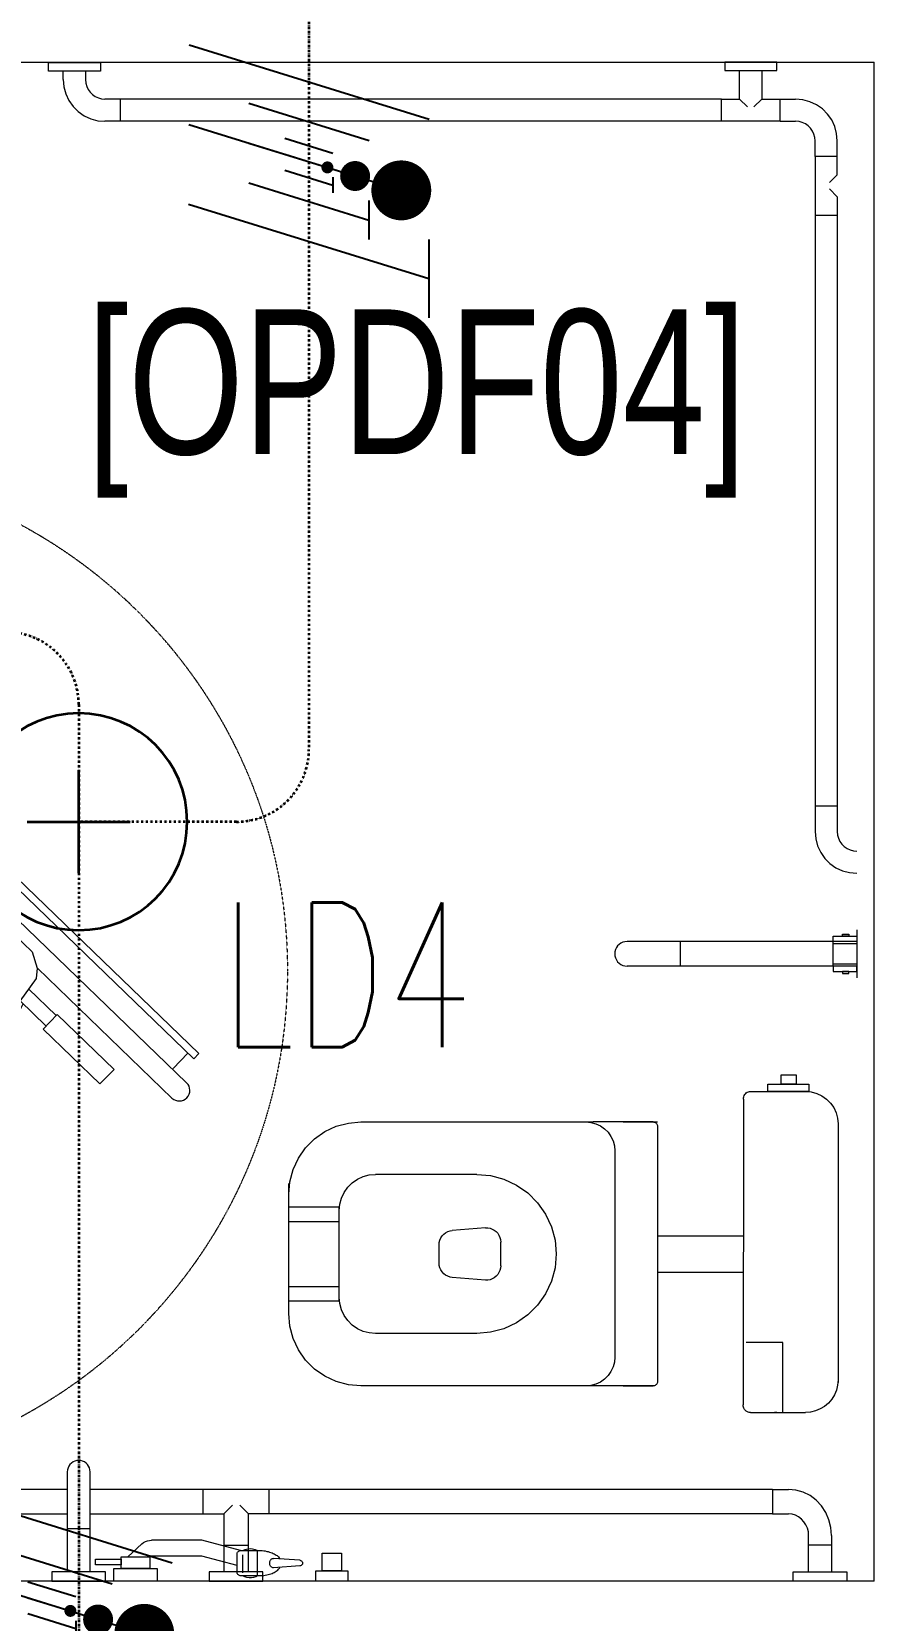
# Model space of a CAD drawing. Extents: x -12260 to 57327, y -29287 to 19916.
# Drawn here: x 9011 to 10176, y -7814 to -5618 of the extents above; entities that cross this region are included whole.
import ezdxf
from ezdxf.enums import TextEntityAlignment as Align

# ---------------------------------------------------------------- set-up
doc = ezdxf.new("R2010")
doc.units = 0
doc.header["$LTSCALE"] = 0.25
doc.linetypes.add('01-First Floor$0$TRATTEGGIATA', pattern=[0.75, 0.5, -0.25])
doc.linetypes.add('DASHDOT', pattern=[25.4, 12.7, -6.35, 0, -6.35])
for name, color, linetype, lineweight in [('01-First Floor$0$72_EGR_BASE_TEXT', 252, 'Continuous', 5), ('01-First Floor$0$LOADING', 253, 'Continuous', 5), ('01-First Floor$0$SANIT', 250, 'Continuous', 5), ('01-First Floor$0$Walls', 251, 'Continuous', 5), ('E-LITE-CIRC-NUMB', 6, 'Continuous', 25), ('E-LITE-CLNG @ 100', 150, 'Continuous', 35), ('E-LITE-CLNG-CNDT', 6, 'DASHDOT', 35), ('E-LITE-CTRL', 6, 'Continuous', 25), ('E-LITE-IDEN', 6, 'Continuous', 25), ('E-POWR-WIRE', 6, 'Continuous', 25), ('E-POWR-WIRE @ 100', 6, 'Continuous', 25), ('E-POWR-WIRE @ 20', 6, 'Continuous', 25), ('E-POWR-WIRE @ 50', 6, 'Continuous', 25)]:
    doc.layers.add(name, color=color, linetype=linetype, lineweight=lineweight)
doc.styles.add('01-First Floor$0$X3G_ENTITY_9F38', font='swisscl.ttf', dxfattribs={"height": 0.2})
doc.styles.add('DC_SIMPLEX', font='SIMPLEX.shx', dxfattribs={"width": 0.7})

# ---------------------------------------------------------------- blocks, each defined once
blk = doc.blocks.new('01-First Floor$0$Wheelchair')
for p, q in [((9688.8, 4580.4), (9636.3, 4519)), ((9688.8, 4580.4), (9913.2, 4363.8)), ((9695.9, 4532.4), (9716, 4554.1)), ((9647.3, 4524.1), (9584.2, 4494.7)), ((9709.9, 4426.2), (9647.3, 4524.1)), ((9695.9, 4532.4), (9738.4, 4489.9)), ((9762.6, 4492.4), (9766.7, 4505.2)), ((9584.2, 4494.7), (9568.2, 4476.7)), ((9698.4, 4444.2), (9735.9, 4492.5)), ((9738.4, 4489.9), (9752.5, 4485)), ((9752.5, 4485), (9762.6, 4492.4)), ((9968.8, 4285), (9757.7, 4488.8)), ((9568.2, 4476.7), (9665.9, 4393.6)), ((9586.8, 4461), (9580.1, 4453.2)), ((9580.1, 4453.2), (9656.4, 4390)), ((9709.9, 4426.2), (9663.7, 4398.5)), ((9779.1, 4383.2), (9709.9, 4426.2)), ((9656.4, 4390), (9661.8, 4397.1)), ((9665.9, 4393.6), (9695.8, 4341.1)), ((9900.5, 4350.6), (9959.2, 4411.4)), ((9951.7, 4408.7), (9954.5, 4406)), ((9959.2, 4411.4), (10010.4, 4361.2)), ((9452.6, 4357.1), (9469.8, 4373.8)), ((9469.8, 4373.8), (9557.2, 4280)), ((9759.9, 4375.2), (9711.9, 4320.3)), ((9759.9, 4375.2), (9778.4, 4384.2)), ((9778.4, 4384.2), (9904.8, 4281.6)), ((9933.8, 4386.5), (9932, 4388.3)), ((9934.6, 4342.8), (9980.6, 4390.4)), ((9975.8, 4385.5), (10035.6, 4327.8)), ((9426, 4292.7), (9452.6, 4357.1)), ((9486.4, 4356), (9493.9, 4363)), ((9493.9, 4363), (9560.4, 4289.7)), ((9732.8, 4330.6), (9756, 4349.7)), ((9756, 4349.7), (9802, 4345.5)), ((9934.3, 4342.8), (9906.5, 4356.1)), ((9950.7, 4359.5), (9980.6, 4330.3)), ((10015.9, 4307.3), (9956.1, 4365)), ((10010.4, 4361.2), (10005.8, 4356.5)), ((9695.8, 4341.1), (9709.9, 4321.7)), ((9732.8, 4330.6), (9727.3, 4319.9)), ((9802, 4345.5), (9893.6, 4285.1)), ((9934.7, 4342.9), (10054.3, 4227.4)), ((9980.6, 4330.3), (9986.1, 4336)), ((9751.1, 4275.1), (9711.9, 4320.3)), ((9778.1, 4291.7), (9727.3, 4319.9)), ((9371.6, 4248.8), (9430.7, 4303.9)), ((9526.6, 4234.6), (9426, 4292.7)), ((9560.4, 4289.7), (9553.6, 4283.9)), ((9775.8, 4283), (9778.1, 4291.7)), ((9789, 4271.5), (9775.8, 4283)), ((9890.5, 4287.2), (9880.7, 4247.5)), ((9893.6, 4285.1), (9904.8, 4281.6)), ((9964, 4272.7), (9966.8, 4282.3)), ((9966.8, 4282.3), (9975.4, 4291.3)), ((9975.4, 4291.3), (9984.9, 4294.4)), ((10121.6, 4286.3), (10128.5, 4293.5)), ((10121.6, 4286.3), (10499.3, 3921.8)), ((10128.5, 4293.5), (10506.2, 3929)), ((9526.6, 4234.6), (9552.2, 4282)), ((9557.2, 4280), (9611, 4252.4)), ((9770.8, 4244.3), (9751.1, 4275.1)), ((9836.1, 4243.1), (9789, 4271.5)), ((9891.8, 4246.6), (9904.8, 4281.6)), ((9904.8, 4281.6), (9992.8, 4255.2)), ((9977.3, 4259.9), (9964, 4272.7)), ((9967.7, 4265.7), (9965.5, 4263.4)), ((10489.5, 3888.5), (10084.1, 4279.7)), ((10129.9, 4278.3), (10109.5, 4257.2)), ((10137.1, 4271.4), (10116.7, 4250.3)), ((9371.6, 4248.8), (9598.1, 4034.2)), ((9419.9, 4243.9), (9399.1, 4222.7)), ((9419.9, 4243.9), (9464.3, 4203.2)), ((9508.1, 4245.3), (9461.6, 4205.7)), ((9611, 4252.4), (9631.1, 4239.2)), ((9989.6, 3975.8), (9770.8, 4244.3)), ((9879.4, 4247.6), (9836.1, 4243.1)), ((9891.8, 4246.6), (9879.4, 4247.6)), ((9966.5, 4198.9), (9891.8, 4246.6)), ((9992.8, 4255.2), (10043.4, 4233.2)), ((10183.1, 4143.7), (10063.9, 4258.7)), ((9572.7, 4167.4), (9526.6, 4234.6)), ((9579.9, 4186.9), (9632.5, 4237.3)), ((9623.1, 4216), (9633.6, 4221.9)), ((9679.4, 4200.1), (9632.5, 4237.3)), ((9664, 4172.4), (9633.6, 4221.9)), ((10043.4, 4233.2), (10099.8, 4203.2)), ((9464.3, 4203.2), (9469.8, 4189.4)), ((9623.1, 4216), (9605.2, 4191.9)), ((9711.1, 4181.9), (9679.4, 4200.1)), ((10005.5, 4168.6), (9966.5, 4198.9)), ((10099.8, 4203.2), (10116.9, 4183)), ((9462.9, 4179), (9450.3, 4174.3)), ((9469.8, 4189.4), (9462.9, 4179)), ((9679.2, 3982.3), (9466.2, 4184.1)), ((9579.9, 4186.9), (9571.7, 4168)), ((9605.2, 4191.9), (9611.4, 4146.2)), ((9672.6, 4175.1), (9664, 4172.4)), ((9684.7, 4162.4), (9672.6, 4175.1)), ((9989.1, 3975.3), (9711.1, 4181.9)), ((10116.9, 4183), (10155.6, 4163.8)), ((10130.2, 4164), (10120, 4181.2)), ((9571.7, 4168), (9679.8, 4046.3)), ((9715.1, 4116.7), (9684.7, 4162.4)), ((10047.5, 4143.9), (10005.5, 4168.6)), ((10087.4, 4131), (10130.2, 4164)), ((10155.6, 4163.8), (10251.2, 4093.6)), ((9611.4, 4146.2), (9675.8, 4057.3)), ((9851.9, 4142.1), (9833.2, 4122.2)), ((9849, 4139.2), (9835.9, 4124.9)), ((10087.4, 4131), (10047.5, 4143.9)), ((10135, 4071.7), (10087.4, 4131)), ((9712.6, 4073.2), (9715.1, 4116.7)), ((9816.8, 4105.4), (9835.9, 4124.9)), ((10204.7, 4088.4), (10101.2, 3978.7)), ((10251.2, 4093.6), (10204.7, 4088.4)), ((10251.2, 4093.6), (10275.8, 4069.8)), ((9673.6, 4060.4), (9712.8, 4071.9)), ((9714.2, 4060.8), (9712.6, 4073.2)), ((10097.7, 4073.5), (9997.2, 3968.1)), ((10187.6, 4070.2), (10097.7, 4073.5)), ((10275.8, 4069.8), (10283, 4047)), ((9610.7, 4047.5), (9552.6, 3986.2)), ((9619.9, 4014.1), (9605.4, 4041.3)), ((9675.8, 4057.3), (9679.8, 4046.3)), ((9714.2, 4060.8), (9679.8, 4046.3)), ((9679.8, 4046.3), (9710.1, 3959.6)), ((9765.1, 3988.4), (9714.2, 4060.8)), ((10283, 4047), (10281.4, 4032.7)), ((10469.2, 3867.5), (10283.1, 4047.1)), ((10281.4, 4032.7), (10176, 3886.7)), ((9576.3, 4012.7), (9574.4, 4014.4)), ((9619.9, 4013.8), (9574.4, 3965.8)), ((9604, 3997), (9634.5, 3968.4)), ((9619.9, 4013.8), (9740.6, 3899.4)), ((10294.8, 3967.5), (10259.1, 4001.9)), ((10271, 4018.3), (10309.2, 3981.4)), ((9552.6, 3986.2), (9605, 3937.3)), ((9554.9, 3993.8), (9557.7, 3991.1)), ((9659, 3934.2), (9598.7, 3991.4)), ((9673.3, 3975.3), (9670.6, 3965.7)), ((9681.9, 3984.4), (9673.3, 3975.3)), ((9691.3, 3987.6), (9681.9, 3984.4)), ((9704.7, 3974.8), (9691.3, 3987.6)), ((9698.5, 3984.2), (9700.7, 3986.4)), ((9797.1, 3950.8), (9765.1, 3988.4)), ((9989.1, 3975.3), (9986.9, 3977.9)), ((10002.4, 3961.7), (9989.1, 3975.3)), ((10017, 3972.2), (10055.4, 3976.6)), ((10055.4, 3976.6), (10092.1, 3970.4)), ((10101.2, 3978.7), (10059.8, 3939.5)), ((10101.2, 3978.7), (10167.6, 3911)), ((10310.6, 3982.9), (10291.2, 3962.7)), ((10389.2, 3907.1), (10310.6, 3982.9)), ((9579.2, 3970.8), (9639.5, 3913.6)), ((9634.5, 3968.4), (9629, 3962.7)), ((9710.1, 3959.6), (9734.3, 3910)), ((9896.3, 3862.9), (9997.1, 3968)), ((10002.4, 3961.7), (9993.9, 3948)), ((9997.1, 3968.1), (9995.9, 3966.7)), ((10002.4, 3961.7), (10003.2, 3962.2)), ((10003.8, 3963), (10017, 3972.2)), ((10291.2, 3962.7), (10369.7, 3886.9)), ((9605, 3937.3), (9609.5, 3942)), ((9823.7, 3909.9), (9797.1, 3950.8)), ((9993.9, 3948), (9991.2, 3909.5)), ((9734.3, 3910), (9766.8, 3855.1)), ((9838.4, 3870.6), (9823.7, 3909.9)), ((9991.2, 3909.5), (9999, 3873.1)), ((10491.3, 3929.5), (10470.9, 3908.4)), ((10499.3, 3921.8), (10506.2, 3929)), ((9830, 3774.5), (9709.7, 3888.4)), ((9991.2, 3863.6), (10028.5, 3906.8)), ((10369.7, 3886.9), (10389.2, 3907.1)), ((9689.7, 3867.2), (10098.6, 3479.7)), ((9838.4, 3870.6), (9807.3, 3826.4)), ((9899.8, 3825.8), (9838.4, 3870.6)), ((9766.8, 3855.1), (9787.8, 3838.9)), ((9886.2, 3755.3), (9991.2, 3863.6)), ((9903.6, 3773.2), (9896.3, 3862.9)), ((9991.2, 3863.6), (10061.7, 3800.3)), ((9684.7, 3829.6), (9677.9, 3822.3)), ((9677.9, 3822.3), (10058.9, 3461.2)), ((9684.7, 3829.6), (10065.8, 3468.5)), ((9693.1, 3821.6), (9713.3, 3842.9)), ((9700.4, 3814.7), (9720.5, 3836)), ((9787.8, 3838.9), (9808.6, 3801)), ((9807.3, 3826.4), (9789.7, 3835.8)), ((9808.6, 3801), (9883.1, 3708.7)), ((9945.2, 3681.2), (10086.4, 3793)), ((9883.1, 3708.7), (9886.2, 3755.3)), ((9883.1, 3708.7), (9907.9, 3685.2)), ((9959.2, 3692.3), (9997.7, 3655.7)), ((10011, 3670.7), (9975, 3704.8)), ((9907.9, 3685.2), (9931, 3679)), ((10118.7, 3500.9), (9930.9, 3678.8)), ((9931, 3679), (9945.2, 3681.2)), ((9996.3, 3654.2), (10015.6, 3674.6)), ((10015.6, 3674.6), (10094.8, 3599.5)), ((10075.5, 3579.1), (9996.3, 3654.2)), ((10094.8, 3599.5), (10075.5, 3579.1)), ((10057.7, 3476.1), (10077.9, 3497.4)), ((10065.8, 3468.5), (10058.9, 3461.2))]:
    blk.add_line(p, q)
at = {"color": 30, "linetype": '01-First Floor$0$TRATTEGGIATA'}
blk.add_circle((9928.9, 4043.3), 700, dxfattribs=at)
for centre, radius, start, end in [((9941.8, 4398.5), 14.2, 46.0147, 226.0147), ((10025.7, 4317.5), 14.2, 226.0147, 46.0147), ((10074, 4269.2), 14.6, 46.0147, 226.0147), ((9564.6, 4004.1), 14.2, 46.5424, 226.5424), ((9694.4, 4260), 626.4, 320.2511, 335.2615), ((9694.4, 4260), 616.4, 321.5411, 333.0972), ((9649.3, 3923.9), 14.2, 226.5424, 46.5424), ((10097.1, 3872.9), 80.1, 316.0147, 28.3763), ((9699.7, 3877.8), 14.6, 46.5424, 226.5424), ((10479.4, 3878), 14.6, 226.0147, 46.0147), ((10096.6, 3872.4), 80.1, 244.1807, 316.5424), ((9692, 4257.4), 626.4, 297.2956, 312.306), ((9692, 4257.4), 616.4, 299.4599, 311.0159), ((10108.7, 3490.3), 14.6, 226.5424, 46.5424)]:
    blk.add_arc(centre, radius, start, end)
blk = doc.blocks.new('01-First Floor')
at = {"layer": '01-First Floor$0$SANIT'}
for p, q in [((9106, -5660.7), (9034, -5660.7)), ((9034, -5672.4), (9034, -5660.7)), ((9106, -5660.7), (9106, -5672.4)), ((9969.2, -5660), (9969.2, -5671.7)), ((10041.2, -5660), (9969.2, -5660)), ((10041.2, -5671.7), (10041.2, -5660)), ((9106, -5672.4), (9034, -5672.4)), ((9054.7, -5684.1), (9054.7, -5672.4)), ((9054.7, -5684.1), (9055.6, -5694.1)), ((9085.3, -5672.4), (9085.3, -5684.1)), ((9085.3, -5684.1), (9085.8, -5688.8)), ((9969.2, -5671.7), (10041.2, -5671.7)), ((9989.9, -5711.1), (9989.9, -5671.7)), ((10020.5, -5671.7), (10020.5, -5711.1)), ((9055.6, -5694.1), (9058.2, -5703.8)), ((9058.2, -5703.8), (9062.5, -5712.9)), ((9085.8, -5688.8), (9087, -5693.4)), ((9087, -5693.4), (9089, -5697.6)), ((9089, -5697.6), (9091.7, -5701.5)), ((9091.7, -5701.5), (9095, -5704.8)), ((9095, -5704.8), (9098.8, -5707.5)), ((9098.8, -5707.5), (9103.1, -5709.5)), ((9103.1, -5709.5), (9107.7, -5710.7)), ((9062.5, -5712.9), (9068.2, -5721.2)), ((9068.2, -5721.2), (9075.3, -5728.3)), ((9075.3, -5728.3), (9083.5, -5734)), ((9107.7, -5710.7), (9112.3, -5711.1)), ((9133.9, -5711.1), (9112.3, -5711.1)), ((9964.7, -5711.1), (9133.9, -5711.1)), ((9133.9, -5741.7), (9133.9, -5711.3)), ((9964.7, -5711.1), (9989.9, -5711.1)), ((9964.7, -5741.7), (9964.7, -5711.1)), ((9989.9, -5711.1), (10000.7, -5721.9)), ((10020.5, -5711.1), (10009.7, -5721.9)), ((10020.5, -5711.1), (10045.7, -5711.1)), ((10045.7, -5741.7), (10045.7, -5711.1)), ((10045.7, -5711.1), (10067.3, -5711.1)), ((10077.3, -5712), (10067.3, -5711.1)), ((10087, -5714.6), (10077.3, -5712)), ((10096.1, -5718.9), (10087, -5714.6)), ((10104.3, -5724.6), (10096.1, -5718.9)), ((10111.4, -5731.7), (10104.3, -5724.6)), ((9083.5, -5734), (9092.6, -5738.3)), ((9092.6, -5738.3), (9102.3, -5740.9)), ((9102.3, -5740.9), (9112.3, -5741.7)), ((9133.9, -5741.7), (9112.3, -5741.7)), ((9964.7, -5741.7), (9133.9, -5741.7)), ((10045.7, -5741.7), (9964.7, -5741.7)), ((10045.7, -5741.7), (10067.3, -5741.7)), ((10072, -5742.1), (10067.3, -5741.7)), ((10076.5, -5743.4), (10072, -5742.1)), ((10080.8, -5745.4), (10076.5, -5743.4)), ((10084.6, -5748.1), (10080.8, -5745.4)), ((10088, -5751.4), (10084.6, -5748.1)), ((10090.7, -5755.2), (10088, -5751.4)), ((10117.2, -5739.9), (10111.4, -5731.7)), ((10121.4, -5749), (10117.2, -5739.9)), ((10124, -5758.7), (10121.4, -5749)), ((10092.6, -5759.5), (10090.7, -5755.2)), ((10093.9, -5764), (10092.6, -5759.5)), ((10094.3, -5768.7), (10093.9, -5764)), ((10094.3, -5790.3), (10094.3, -5768.7)), ((10124.9, -5768.7), (10124, -5758.7)), ((10124.9, -5815.5), (10124.9, -5768.7)), ((10094.3, -5790.3), (10094.3, -5871.3)), ((10124.9, -5790.3), (10094.3, -5790.3)), ((10124.9, -5815.5), (10114.1, -5826.3)), ((10124.9, -5846.1), (10114.1, -5835.3)), ((10124.9, -5846.1), (10124.9, -6688.6)), ((10094.3, -5871.3), (10124.9, -5871.3)), ((10094.3, -5871.3), (10094.3, -6688.6)), ((10124.9, -6688.6), (10094.3, -6688.6)), ((10094.3, -6688.6), (10094.3, -6723.7)), ((10124.9, -6688.6), (10124.9, -6723.7)), ((10094.3, -6723.7), (10095.1, -6733.7)), ((10095.1, -6733.7), (10097.7, -6743.4)), ((10124.9, -6723.7), (10125.3, -6728.4)), ((10125.3, -6728.4), (10126.5, -6732.9)), ((10126.5, -6732.9), (10128.5, -6737.2)), ((10128.5, -6737.2), (10131.2, -6741)), ((10131.2, -6741), (10134.5, -6744.4)), ((10097.7, -6743.4), (10102, -6752.5)), ((10102, -6752.5), (10107.7, -6760.7)), ((10107.7, -6760.7), (10114.8, -6767.8)), ((10134.5, -6744.4), (10138.4, -6747.1)), ((10138.4, -6747.1), (10142.6, -6749)), ((10142.6, -6749), (10147.2, -6750.3)), ((10147.2, -6750.3), (10151.9, -6750.7)), ((10114.8, -6767.8), (10123.1, -6773.6)), ((10123.1, -6773.6), (10132.2, -6777.8)), ((10132.2, -6777.8), (10141.9, -6780.4)), ((10141.9, -6780.4), (10151.9, -6781.3)), ((10119, -6875.6), (10119, -6868.3)), ((10119, -6868.3), (10151.8, -6868.3)), ((10132, -6868.3), (10132, -6865.3)), ((10132, -6865.3), (10140.8, -6865.3)), ((10140.8, -6868.3), (10132, -6868.3)), ((10140.8, -6865.3), (10140.8, -6868.3)), ((10151.8, -6859.3), (10151.8, -6926)), ((10151.8, -6868.3), (10151.8, -6875.6)), ((9817.5, -6889.7), (9817.2, -6892.6)), ((9817.2, -6892.6), (9817.5, -6895.6)), ((9818.2, -6886.8), (9817.5, -6889.7)), ((9819.5, -6884.1), (9818.2, -6886.8)), ((9821.2, -6881.7), (9819.5, -6884.1)), ((9823.3, -6879.6), (9821.2, -6881.7)), ((9825.7, -6877.9), (9823.3, -6879.6)), ((9828.4, -6876.6), (9825.7, -6877.9)), ((9831.3, -6875.9), (9828.4, -6876.6)), ((9834.2, -6875.6), (9831.3, -6875.9)), ((9907.9, -6875.6), (9834.2, -6875.6)), ((9907.9, -6909.6), (9907.9, -6875.6)), ((10151.8, -6875.6), (9907.9, -6875.6)), ((10119, -6909.6), (10119, -6875.6)), ((10151.8, -6875.6), (10119, -6875.6)), ((10119, -6878.6), (10151.8, -6878.6)), ((9817.5, -6895.6), (9818.2, -6898.4)), ((9818.2, -6898.4), (9819.5, -6901.1)), ((9819.5, -6901.1), (9821.2, -6903.5)), ((9821.2, -6903.5), (9823.3, -6905.6)), ((9823.3, -6905.6), (9825.7, -6907.3)), ((9825.7, -6907.3), (9828.4, -6908.6)), ((9828.4, -6908.6), (9831.3, -6909.4)), ((9831.3, -6909.4), (9834.2, -6909.6)), ((9907.9, -6909.6), (9834.2, -6909.6)), ((10151.8, -6909.6), (9907.9, -6909.6)), ((10119, -6906.6), (10151.8, -6906.6)), ((10151.8, -6909.6), (10119, -6909.6)), ((10119, -6909.6), (10119, -6917)), ((10119, -6917), (10151.8, -6917)), ((10140.8, -6917), (10132, -6917)), ((10132, -6917), (10132, -6920)), ((10140.8, -6920), (10140.8, -6917)), ((10151.8, -6917), (10151.8, -6909.6)), ((10132, -6920), (10140.8, -6920)), ((10047.5, -7059.8), (10068, -7059.8)), ((10047.5, -7072.8), (10047.5, -7059.8)), ((10068, -7059.8), (10068, -7072.8)), ((9995.2, -7091.9), (9995.5, -7090.3)), ((9995.2, -7093.5), (9995.2, -7091.9)), ((9995.5, -7090.3), (9996.1, -7088.7)), ((9996.1, -7088.7), (9996.9, -7087.3)), ((9996.9, -7087.3), (9997.9, -7086)), ((9997.9, -7086), (9999.1, -7084.9)), ((9999.1, -7084.9), (10000.5, -7084)), ((10000.5, -7084), (10002, -7083.4)), ((10002, -7083.4), (10003.6, -7083)), ((10003.6, -7083), (10005.2, -7082.8)), ((10005.2, -7082.8), (10085.5, -7082.8)), ((10029, -7072.8), (10085.5, -7072.8)), ((10029, -7082.8), (10029, -7072.8)), ((10085.5, -7082.8), (10029, -7082.8)), ((10068, -7072.8), (10047.5, -7072.8)), ((10081, -7082.8), (10088.8, -7083.5)), ((10085.5, -7072.8), (10085.5, -7082.8)), ((10088.8, -7083.5), (10096.4, -7085.6)), ((10096.4, -7085.6), (10103.5, -7088.9)), ((10103.5, -7088.9), (10109.9, -7093.4)), ((9995.2, -7093.6), (9994.8, -7516.2)), ((10109.9, -7093.4), (10115.5, -7098.9)), ((10115.5, -7098.9), (10120, -7105.3)), ((10120, -7105.3), (10123.3, -7112.4)), ((10123.3, -7112.4), (10125.3, -7120)), ((9416.3, -7138.5), (9432.1, -7131.1)), ((9432.1, -7131.1), (9448.9, -7126.6)), ((9448.9, -7126.6), (9466.3, -7125.1)), ((9466.3, -7125.1), (9787.3, -7125.1)), ((9777.3, -7125.1), (9784.2, -7125.7)), ((9784.2, -7125.7), (9791, -7127.5)), ((9870.3, -7125.1), (9787.3, -7125.1)), ((9791, -7127.5), (9797.3, -7130.4)), ((9797.3, -7130.4), (9803, -7134.4)), ((9803, -7134.4), (9807.9, -7139.4)), ((9828.8, -7125.1), (9876.3, -7125.1)), ((9870.3, -7125.1), (9871.3, -7125.2)), ((9871.3, -7125.2), (9872.3, -7125.4)), ((9872.3, -7125.4), (9873.3, -7125.9)), ((9873.3, -7125.9), (9874.1, -7126.5)), ((9874.1, -7126.5), (9874.9, -7127.2)), ((9874.9, -7127.2), (9875.5, -7128.1)), ((9875.5, -7128.1), (9875.9, -7129)), ((9875.9, -7129), (9876.2, -7130)), ((9876.2, -7130), (9876.3, -7131.1)), ((9876.3, -7131.1), (9876.3, -7484.1)), ((10125.3, -7120), (10126, -7127.8)), ((10126, -7127.8), (10126, -7481.8)), ((9389.7, -7160.8), (9402, -7148.5)), ((9402, -7148.5), (9416.3, -7138.5)), ((9807.9, -7139.4), (9811.9, -7145.1)), ((9811.9, -7145.1), (9814.9, -7151.4)), ((9814.9, -7151.4), (9816.7, -7158.1)), ((9816.7, -7158.1), (9817.3, -7165.1)), ((9372.3, -7190.9), (9379.7, -7175.1)), ((9379.7, -7175.1), (9389.7, -7160.8)), ((9817.3, -7165.1), (9817.3, -7450.1)), ((9367.8, -7207.7), (9372.3, -7190.9)), ((9461.3, -7204.3), (9469.2, -7200.6)), ((9469.2, -7200.6), (9477.6, -7198.3)), ((9477.6, -7198.3), (9486.3, -7197.6)), ((9626.3, -7197.6), (9486.3, -7197.6)), ((9626.3, -7197.6), (9645.4, -7199.3)), ((9645.4, -7199.3), (9663.9, -7204.2)), ((9366.3, -7225.1), (9367.8, -7207.7)), ((9366.3, -7390.1), (9366.3, -7210.1)), ((9439.3, -7230.5), (9443, -7222.6)), ((9443, -7222.6), (9448, -7215.4)), ((9448, -7215.4), (9454.1, -7209.3)), ((9454.1, -7209.3), (9461.3, -7204.3)), ((9663.9, -7204.2), (9681.3, -7212.3)), ((9681.3, -7212.3), (9697, -7223.3)), ((9697, -7223.3), (9710.5, -7236.9)), ((9366.3, -7242.6), (9436.3, -7242.6)), ((9436.3, -7247.6), (9437, -7238.9)), ((9436.3, -7372.6), (9436.3, -7242.6)), ((9437, -7238.9), (9439.3, -7230.5)), ((9710.5, -7236.9), (9721.5, -7252.6)), ((9366.3, -7262.6), (9436.3, -7262.6)), ((9721.5, -7252.6), (9729.6, -7270)), ((9574.6, -7291.7), (9575.4, -7288.5)), ((9575.4, -7288.5), (9576.7, -7285.5)), ((9576.7, -7285.5), (9578.5, -7282.7)), ((9578.5, -7282.7), (9580.7, -7280.3)), ((9580.7, -7280.3), (9583.3, -7278.2)), ((9583.3, -7278.2), (9586.3, -7276.7)), ((9586.3, -7276.7), (9589.4, -7275.6)), ((9589.4, -7275.6), (9592.6, -7275.1)), ((9638.3, -7271.3), (9592.6, -7275.1)), ((9638.3, -7271.3), (9641.6, -7271.4)), ((9641.6, -7271.4), (9644.7, -7272)), ((9644.7, -7272), (9647.8, -7273.1)), ((9647.8, -7273.1), (9650.6, -7274.6)), ((9650.6, -7274.6), (9653.2, -7276.7)), ((9653.2, -7276.7), (9655.3, -7279)), ((9655.3, -7279), (9657.1, -7281.8)), ((9657.1, -7281.8), (9658.4, -7284.7)), ((9658.4, -7284.7), (9659.2, -7287.8)), ((9659.2, -7287.8), (9659.5, -7291.1)), ((9729.6, -7270), (9734.6, -7288.5)), ((9734.6, -7288.5), (9736.3, -7307.6)), ((9876.3, -7282.6), (9995, -7282.6)), ((9574.3, -7295), (9574.6, -7291.7)), ((9574.3, -7320.2), (9574.3, -7295)), ((9659.5, -7324.1), (9659.5, -7291.1)), ((9736.3, -7307.6), (9734.6, -7326.7)), ((9574.6, -7323.5), (9574.3, -7320.2)), ((9575.4, -7326.7), (9574.6, -7323.5)), ((9576.7, -7329.7), (9575.4, -7326.7)), ((9578.5, -7332.5), (9576.7, -7329.7)), ((9580.7, -7334.9), (9578.5, -7332.5)), ((9657.1, -7333.4), (9655.3, -7336.1)), ((9658.4, -7330.5), (9657.1, -7333.4)), ((9659.2, -7327.3), (9658.4, -7330.5)), ((9659.5, -7324.1), (9659.2, -7327.3)), ((9734.6, -7326.7), (9729.6, -7345.2)), ((9876.3, -7332.6), (9995, -7332.6)), ((9366.3, -7352.6), (9436.3, -7352.6)), ((9583.3, -7336.9), (9580.7, -7334.9)), ((9586.3, -7338.5), (9583.3, -7336.9)), ((9589.4, -7339.6), (9586.3, -7338.5)), ((9592.6, -7340.1), (9589.4, -7339.6)), ((9638.3, -7343.9), (9592.6, -7340.1)), ((9641.6, -7343.8), (9638.3, -7343.9)), ((9644.7, -7343.2), (9641.6, -7343.8)), ((9647.8, -7342.1), (9644.7, -7343.2)), ((9650.6, -7340.5), (9647.8, -7342.1)), ((9653.2, -7338.5), (9650.6, -7340.5)), ((9655.3, -7336.1), (9653.2, -7338.5)), ((9729.6, -7345.2), (9721.5, -7362.6)), ((9366.3, -7372.6), (9436.3, -7372.6)), ((9437, -7376.3), (9436.3, -7367.6)), ((9439.3, -7384.7), (9437, -7376.3)), ((9710.5, -7378.3), (9697, -7391.8)), ((9721.5, -7362.6), (9710.5, -7378.3)), ((9367.8, -7407.4), (9366.3, -7390.1)), ((9443, -7392.6), (9439.3, -7384.7)), ((9448, -7399.7), (9443, -7392.6)), ((9454.1, -7405.9), (9448, -7399.7)), ((9697, -7391.8), (9681.3, -7402.8)), ((9372.3, -7424.3), (9367.8, -7407.4)), ((9461.3, -7410.9), (9454.1, -7405.9)), ((9469.2, -7414.6), (9461.3, -7410.9)), ((9477.6, -7416.8), (9469.2, -7414.6)), ((9486.3, -7417.6), (9477.6, -7416.8)), ((9626.3, -7417.6), (9486.3, -7417.6)), ((9645.4, -7415.9), (9626.3, -7417.6)), ((9663.9, -7410.9), (9645.4, -7415.9)), ((9681.3, -7402.8), (9663.9, -7410.9)), ((9379.7, -7440.1), (9372.3, -7424.3)), ((9389.7, -7454.4), (9379.7, -7440.1)), ((10049.5, -7429.8), (9999, -7429.8)), ((10049.5, -7526.8), (10049.5, -7429.8)), ((9402, -7466.7), (9389.7, -7454.4)), ((9814.9, -7463.8), (9811.9, -7470.1)), ((9816.7, -7457), (9814.9, -7463.8)), ((9817.3, -7450.1), (9816.7, -7457)), ((9416.3, -7476.7), (9402, -7466.7)), ((9432.1, -7484.1), (9416.3, -7476.7)), ((9448.9, -7488.6), (9432.1, -7484.1)), ((9791, -7487.7), (9784.2, -7489.5)), ((9797.3, -7484.7), (9791, -7487.7)), ((9803, -7480.7), (9797.3, -7484.7)), ((9807.9, -7475.8), (9803, -7480.7)), ((9811.9, -7470.1), (9807.9, -7475.8)), ((9874.9, -7487.9), (9874.1, -7488.7)), ((9875.5, -7487.1), (9874.9, -7487.9)), ((9875.9, -7486.1), (9875.5, -7487.1)), ((9876.2, -7485.1), (9875.9, -7486.1)), ((9876.3, -7484.1), (9876.2, -7485.1)), ((10126, -7481.8), (10125.4, -7488.9)), ((10126, -7481.8), (10126, -7485.3)), ((9466.3, -7490.1), (9448.9, -7488.6)), ((9870.3, -7490.1), (9466.3, -7490.1)), ((9784.2, -7489.5), (9777.3, -7490.1)), ((9828.8, -7490.1), (9870.3, -7490.1)), ((9871.3, -7490), (9870.3, -7490.1)), ((9872.3, -7489.7), (9871.3, -7490)), ((9873.3, -7489.3), (9872.3, -7489.7)), ((9874.1, -7488.7), (9873.3, -7489.3)), ((10117.4, -7508.3), (10112.8, -7513.7)), ((10121.1, -7502.3), (10117.4, -7508.3)), ((10123.8, -7495.8), (10121.1, -7502.3)), ((10125.4, -7488.9), (10123.8, -7495.8)), ((9994.8, -7517.8), (9994.8, -7516.1)), ((9995.1, -7519.4), (9994.8, -7517.8)), ((9995.6, -7520.9), (9995.1, -7519.4)), ((9996.4, -7522.4), (9995.6, -7520.9)), ((9997.5, -7523.6), (9996.4, -7522.4)), ((9998.7, -7524.8), (9997.5, -7523.6)), ((10000, -7525.6), (9998.7, -7524.8)), ((10001.5, -7526.3), (10000, -7525.6)), ((10003.1, -7526.7), (10001.5, -7526.3)), ((10004.8, -7526.8), (10003.1, -7526.7)), ((10004.8, -7526.8), (10081, -7526.8)), ((10041.5, -7526.8), (10038, -7526.8)), ((10088, -7526.3), (10081, -7526.8)), ((10094.9, -7524.6), (10088, -7526.3)), ((10101.4, -7521.9), (10094.9, -7524.6)), ((10107.4, -7518.3), (10101.4, -7521.9)), ((10112.8, -7513.7), (10107.4, -7518.3)), ((9065.9, -7596.7), (9063.9, -7598.6)), ((9068.1, -7595.1), (9065.9, -7596.7)), ((9070.6, -7594), (9068.1, -7595.1)), ((9073.3, -7593.2), (9070.6, -7594)), ((9076, -7593), (9073.3, -7593.2)), ((9078.7, -7593.2), (9076, -7593)), ((9081.4, -7594), (9078.7, -7593.2)), ((9083.9, -7595.1), (9081.4, -7594)), ((9086.1, -7596.7), (9083.9, -7595.1)), ((9088.1, -7598.6), (9086.1, -7596.7)), ((9060.5, -7606), (9060.2, -7608.8)), ((9060.2, -7608.8), (9060.2, -7747)), ((9061.2, -7603.4), (9060.5, -7606)), ((9062.3, -7600.9), (9061.2, -7603.4)), ((9063.9, -7598.6), (9062.3, -7600.9)), ((9089.7, -7600.9), (9088.1, -7598.6)), ((9090.8, -7603.4), (9089.7, -7600.9)), ((9091.5, -7606), (9090.8, -7603.4)), ((9091.8, -7608.8), (9091.5, -7606)), ((9091.8, -7746), (9091.8, -7608.8)), ((9060.2, -7633), (8357.3, -7633)), ((9356.6, -7633), (9091.8, -7633)), ((10035.2, -7633), (9119.6, -7633)), ((9248, -7667), (9248, -7633)), ((9339.2, -7666.8), (9339.2, -7633)), ((10035.2, -7633), (10057.5, -7633)), ((10035.2, -7633), (10035.2, -7667)), ((10067.8, -7634), (10057.5, -7633)), ((10077.8, -7636.9), (10067.8, -7634)), ((10087.2, -7641.6), (10077.8, -7636.9)), ((10095.7, -7648), (10087.2, -7641.6)), ((9276.6, -7667), (9288.6, -7655)), ((9310.6, -7667), (9298.6, -7655)), ((10103, -7655.9), (10095.7, -7648)), ((10108.9, -7665), (10103, -7655.9)), ((8381.7, -7667), (9060.2, -7667)), ((9091.8, -7667), (9276.6, -7667)), ((9276.6, -7667), (9276.6, -7747)), ((10035.2, -7666.8), (9310.6, -7666.8)), ((9310.6, -7747), (9310.6, -7667)), ((10035.2, -7667), (10057.5, -7667)), ((10062.3, -7667.5), (10057.5, -7667)), ((10067, -7668.8), (10062.3, -7667.5)), ((10071.4, -7671), (10067, -7668.8)), ((10075.4, -7674), (10071.4, -7671)), ((10078.8, -7677.7), (10075.4, -7674)), ((10081.6, -7682), (10078.8, -7677.7)), ((10083.6, -7686.7), (10081.6, -7682)), ((10113.3, -7675.1), (10108.9, -7665)), ((10116, -7685.9), (10113.3, -7675.1)), ((10116.9, -7697), (10116, -7685.9)), ((9060.2, -7687), (9091.8, -7687)), ((9163.3, -7708.5), (9165.6, -7706.7)), ((9165.6, -7706.7), (9168.2, -7705.3)), ((9168.2, -7705.3), (9170.9, -7704.2)), ((9170.9, -7704.2), (9173.8, -7703.5)), ((9173.8, -7703.5), (9176.7, -7703.3)), ((9246, -7703.3), (9176.7, -7703.3)), ((9299.9, -7717.5), (9246, -7703.3)), ((10084.9, -7691.8), (10083.6, -7686.7)), ((10085.3, -7697), (10084.9, -7691.8)), ((10085.3, -7746), (10085.3, -7697)), ((10116.9, -7697), (10116.9, -7746)), ((9099.1, -7729.3), (9134.5, -7729.3)), ((9099.1, -7737.3), (9099.1, -7729.3)), ((9134.5, -7726.3), (9174.3, -7726.3)), ((9134.5, -7742.6), (9134.5, -7726.3)), ((9134.5, -7729.3), (9134.5, -7737.3)), ((9163.3, -7708.5), (9143.7, -7726.3)), ((9174.3, -7726.3), (9174.3, -7742.6)), ((9246, -7725.3), (9176.7, -7725.3)), ((9294.9, -7738.2), (9246, -7725.3)), ((9276.6, -7710), (9310.6, -7710)), ((9294.9, -7722.5), (9295, -7721.6)), ((9294.9, -7747.5), (9294.9, -7722.5)), ((9295, -7721.6), (9295.2, -7720.8)), ((9295.2, -7720.8), (9295.6, -7720)), ((9295.6, -7720), (9296.1, -7719.3)), ((9296.1, -7719.3), (9296.7, -7718.7)), ((9296.7, -7718.7), (9297.4, -7718.2)), ((9297.4, -7718.2), (9298.2, -7717.8)), ((9298.2, -7717.8), (9299.1, -7717.6)), ((9299.1, -7717.6), (9299.9, -7717.5)), ((9299.9, -7717.5), (9329.5, -7717.5)), ((9302.9, -7748.5), (9302.9, -7723.5)), ((9303, -7717.4), (9306.2, -7716)), ((9306.2, -7716), (9309.6, -7715.2)), ((9309.6, -7715.2), (9313, -7714.9)), ((9313, -7714.9), (9316.5, -7715.2)), ((9316.5, -7715.2), (9319.9, -7716.1)), ((9319.9, -7716.1), (9323, -7717.5)), ((9323, -7752.5), (9323, -7717.5)), ((9329.5, -7717.5), (9331.8, -7717.8)), ((9331.8, -7717.8), (9333.9, -7718.2)), ((9333.9, -7718.2), (9336, -7718.7)), ((9336, -7718.7), (9338, -7719.1)), ((9338, -7719.1), (9339.9, -7719.7)), ((9339.9, -7719.7), (9341.6, -7720.2)), ((9341.5, -7730.3), (9342.1, -7729.7)), ((9341.6, -7720.2), (9343.3, -7720.8)), ((9342.1, -7729.7), (9342.9, -7729.2)), ((9342.9, -7729.2), (9343.6, -7728.8)), ((9343.3, -7720.8), (9344.9, -7721.5)), ((9343.6, -7728.8), (9344.5, -7728.6)), ((9344.5, -7728.6), (9345.4, -7728.5)), ((9344.9, -7721.5), (9346.4, -7722.2)), ((9381.5, -7731.1), (9345.4, -7728.5)), ((9346.4, -7722.2), (9347.8, -7723)), ((9347.8, -7723), (9349.1, -7723.8)), ((9349.1, -7723.8), (9350.3, -7724.6)), ((9350.3, -7724.6), (9351.3, -7725.5)), ((9351.3, -7725.5), (9352.3, -7726.5)), ((9352.3, -7726.5), (9353.2, -7727.5)), ((9353.2, -7727.5), (9354, -7728.5)), ((9412.6, -7745.5), (9412.6, -7721.1)), ((9412.6, -7721.1), (9439.4, -7721.1)), ((9439.4, -7721.1), (9439.4, -7745.5)), ((10116.9, -7710), (10085.3, -7710)), ((9113.1, -7747), (9038.9, -7747)), ((9038.9, -7747), (9038.9, -7760)), ((9134.5, -7737.3), (9099.1, -7737.3)), ((9113.1, -7760), (9113.1, -7747)), ((9124.4, -7742.6), (9184.4, -7742.6)), ((9124.4, -7760), (9124.4, -7742.6)), ((9174.3, -7742.6), (9134.5, -7742.6)), ((9184.4, -7742.6), (9184.4, -7760)), ((9256.5, -7747), (9256.5, -7760)), ((9330.7, -7747), (9256.5, -7747)), ((9295, -7748.4), (9294.9, -7747.5)), ((9295.2, -7749.2), (9295, -7748.4)), ((9295.6, -7750), (9295.2, -7749.2)), ((9296.1, -7750.7), (9295.6, -7750)), ((9296.7, -7751.3), (9296.1, -7750.7)), ((9297.4, -7751.8), (9296.7, -7751.3)), ((9298.2, -7752.2), (9297.4, -7751.8)), ((9330.7, -7760), (9330.7, -7747)), ((9331.8, -7752.2), (9333.9, -7751.8)), ((9333.9, -7751.8), (9336, -7751.4)), ((9336, -7751.4), (9338, -7750.9)), ((9338, -7750.9), (9339.9, -7750.4)), ((9339.9, -7750.4), (9341.6, -7749.8)), ((9340.4, -7732.6), (9340.7, -7731.8)), ((9340.4, -7733.5), (9340.4, -7732.6)), ((9340.4, -7736.5), (9340.4, -7733.5)), ((9340.4, -7737.4), (9340.4, -7736.5)), ((9340.7, -7738.2), (9340.4, -7737.4)), ((9340.7, -7731.8), (9341, -7731)), ((9341, -7739), (9340.7, -7738.2)), ((9341, -7731), (9341.5, -7730.3)), ((9341.5, -7739.7), (9341, -7739)), ((9342.1, -7740.3), (9341.5, -7739.7)), ((9341.6, -7749.8), (9343.3, -7749.2)), ((9342.9, -7740.8), (9342.1, -7740.3)), ((9343.6, -7741.2), (9342.9, -7740.8)), ((9343.3, -7749.2), (9344.9, -7748.5)), ((9344.5, -7741.4), (9343.6, -7741.2)), ((9345.4, -7741.5), (9344.5, -7741.4)), ((9344.9, -7748.5), (9346.4, -7747.8)), ((9381.5, -7738.9), (9345.4, -7741.5)), ((9346.4, -7747.8), (9347.8, -7747)), ((9347.8, -7747), (9349.1, -7746.2)), ((9349.1, -7746.2), (9350.3, -7745.4)), ((9350.3, -7745.4), (9351.3, -7744.5)), ((9351.3, -7744.5), (9352.3, -7743.5)), ((9352.3, -7743.5), (9353.2, -7742.5)), ((9353.2, -7742.5), (9354, -7741.5)), ((9381.5, -7731.1), (9382.2, -7731.1)), ((9382.2, -7738.9), (9381.5, -7738.9)), ((9382.2, -7731.1), (9382.8, -7731.3)), ((9382.8, -7738.7), (9382.2, -7738.9)), ((9382.8, -7731.3), (9383.5, -7731.6)), ((9383.5, -7738.4), (9382.8, -7738.7)), ((9383.5, -7731.6), (9384, -7732)), ((9384, -7738), (9383.5, -7738.4)), ((9384, -7732), (9384.5, -7732.5)), ((9384.5, -7737.5), (9384, -7738)), ((9384.5, -7732.5), (9384.9, -7733)), ((9384.9, -7737), (9384.5, -7737.5)), ((9384.9, -7733), (9385.2, -7733.7)), ((9385.2, -7736.4), (9384.9, -7737)), ((9385.2, -7733.7), (9385.4, -7734.3)), ((9385.4, -7735.7), (9385.2, -7736.4)), ((9385.4, -7734.3), (9385.4, -7735)), ((9385.4, -7735), (9385.4, -7735.7)), ((9404, -7745.5), (9448, -7745.5)), ((9404, -7760), (9404, -7745.5)), ((9439.4, -7745.5), (9412.6, -7745.5)), ((9448, -7745.5), (9448, -7760)), ((10064, -7747), (10138.2, -7747)), ((10064, -7760), (10064, -7747)), ((10138.2, -7747), (10138.2, -7760)), ((9038.9, -7760), (9113.1, -7760)), ((9184.4, -7760), (9124.4, -7760)), ((9256.5, -7760), (9330.7, -7760)), ((9299.1, -7752.4), (9298.2, -7752.2)), ((9299.9, -7752.5), (9299.1, -7752.4)), ((9329.5, -7752.5), (9299.9, -7752.5)), ((9305.5, -7754.1), (9302.8, -7752.7)), ((9308.5, -7755), (9305.5, -7754.1)), ((9311.6, -7755.5), (9308.5, -7755)), ((9314.7, -7755.5), (9311.6, -7755.5)), ((9317.7, -7754.9), (9314.7, -7755.5)), ((9320.7, -7753.9), (9317.7, -7754.9)), ((9323.4, -7752.5), (9320.7, -7753.9)), ((9329.5, -7752.5), (9331.8, -7752.2)), ((9448, -7760), (9404, -7760)), ((10138.2, -7760), (10064, -7760))]:
    blk.add_line(p, q, dxfattribs=at)
at = {"layer": '01-First Floor$0$Walls'}
for p, q in [((7976, -5660, 0), (10176, -5660)), ((10176, -7760), (10176, -5660)), ((10176, -7760), (7976, -7760))]:
    blk.add_line(p, q, dxfattribs=at)
at = {"layer": '01-First Floor$0$LOADING'}
blk.add_blockref('01-First Floor$0$Wheelchair', (-1264.3, -10959.5, -0.1), dxfattribs=at)
blk.add_blockref('01-First Floor$0$Wheelchair', (-1264.3, -10959.5, -0.1), dxfattribs=at)
at = {"layer": '01-First Floor$0$72_EGR_BASE_TEXT', "insert": (9543.2, -6001.8), "char_height": 200, "attachment_point": 2, "style": '01-First Floor$0$X3G_ENTITY_9F38'}
blk.add_mtext('[OPDF04]', dxfattribs=at)
blk = doc.blocks.new('DC_LT-CL-Point')
for p, q in [((0, -0.711), (0, 0.711)), ((0.711, 0), (-0.711, 0))]:
    blk.add_line(p, q)
blk.add_circle((0, 0), 1.5)
at = {"layer": 'E-LITE-CIRC-NUMB', "style": 'DC_SIMPLEX', "width": 0.7, "flags": 8}
blk.add_attdef('CIRCUIT', text='', height=2, rotation=360, dxfattribs=at).set_placement((-3.364, 1.5), align=Align.RIGHT)
at = {"layer": 'E-LITE-CTRL', "style": 'DC_SIMPLEX', "width": 0.7, "flags": 8}
blk.add_attdef('CONTROL', (3.364, -3.498), '', height=2, rotation=360, dxfattribs=at)
at = {"layer": 'E-LITE-IDEN', "style": 'DC_SIMPLEX', "width": 0.7, "flags": 8}
blk.add_attdef('TYPE', (3.364, 1.5), '', height=2, rotation=360, dxfattribs=at)
blk = doc.blocks.new('*U44')
for p, q in [((-1.658, 1.617), (1.663, 0.587)), ((-1.66, 0.515), (1.66, -0.515)), ((-1.663, -0.587), (1.658, -1.617)), ((1.659, -1.078), (1.657, -2.157))]:
    blk.add_line(p, q)
at = {"const_width": 0.414}
blk.add_lwpolyline([(1.278, -0.19, 1), (1.277, -0.604, 1)], format="xyb", close=True, dxfattribs=at)
blk = doc.blocks.new('*U648')
at = {"layer": 'E-POWR-WIRE @ 100', "xscale": 100, "yscale": 100, "zscale": 100}
blk.add_blockref('*U44', (9038.9, -7793.1), dxfattribs=at)
at = {"layer": 'E-POWR-WIRE @ 20', "xscale": 20, "yscale": 20, "zscale": 20}
blk.add_blockref('*U44', (9038.9, -7793.1), dxfattribs=at)
at = {"layer": 'E-POWR-WIRE @ 50', "xscale": 50, "yscale": 50, "zscale": 50}
blk.add_blockref('*U44', (9038.9, -7793.1), dxfattribs=at)
blk = doc.blocks.new('*U649')
at = {"layer": 'E-POWR-WIRE @ 100', "xscale": 100, "yscale": 100, "zscale": 100}
blk.add_blockref('*U44', (9394.3, -5797.5, 0), dxfattribs=at)
at = {"layer": 'E-POWR-WIRE @ 20', "xscale": 20, "yscale": 20, "zscale": 20}
blk.add_blockref('*U44', (9394.3, -5797.5, 0), dxfattribs=at)
at = {"layer": 'E-POWR-WIRE @ 50', "xscale": 50, "yscale": 50, "zscale": 50}
blk.add_blockref('*U44', (9394.3, -5797.5, 0), dxfattribs=at)

msp = doc.modelspace()

# ---------------------------------------------------------------- linework, layer by layer
at = {"layer": 'E-LITE-CLNG-CNDT', "elevation": 0}
msp.add_lwpolyline([(9394.3, -4985), (9394.3, -6610, -0.414214), (9294.3, -6710), (9076, -6710)], format="xyb", dxfattribs=at)
at = {"layer": 'E-LITE-CLNG-CNDT'}
msp.add_lwpolyline([(8039.7, -6448.1), (8976, -6448.1, -0.414214), (9076, -6548.1), (9076, -6710)], format="xyb", dxfattribs=at)
msp.add_lwpolyline([(9076, -6710), (9076, -8920)], dxfattribs=at)

# ---------------------------------------------------------------- block references
at = {"layer": 'E-LITE-CLNG @ 100'}
ref = msp.add_blockref('DC_LT-CL-Point', (9076, -6710), dxfattribs=dict(at, xscale=-99.99999999999999, yscale=99.99999999999999, zscale=99.99999999999999))
ref.add_attrib('TYPE', 'LD4', (9272.4, -7021.5), dxfattribs={"layer": 'E-LITE-IDEN', "height": 200, "style": 'DC_SIMPLEX', "width": 0.7, "flags": 8})
at = {"layer": 'E-LITE-CLNG-CNDT'}
msp.add_blockref('01-First Floor', (0, 0), dxfattribs=at)
at = {"layer": 'E-POWR-WIRE'}
for name in ['*U649', '*U648']:
    msp.add_blockref(name, (0, 0), dxfattribs=at)

doc.saveas('drawing.dxf')
